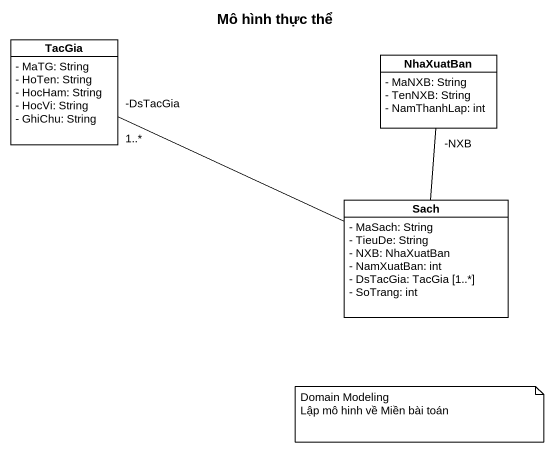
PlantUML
@startuml
title Mô hình thực thể
hide circle
hide empty members
skinparam classAttributeIconSize 0
class TacGia {
  - MaTG: String
  - HoTen: String
  - HocHam: String
  - HocVi: String
  - GhiChu: String
}
class NhaXuatBan {
  - MaNXB: String
  - TenNXB: String
  - NamThanhLap: int
}
class Sach {
  - MaSach: String
  - TieuDe: String
  - NXB: NhaXuatBan
  - NamXuatBan: int
  - DsTacGia: TacGia [1..*]
  - SoTrang: int
}
Sach -left- "-DsTacGia\n1..*" TacGia
Sach -up- "-NXB" NhaXuatBan
note as N1
  Domain Modeling
  Lập mô hinh về Miền bài toán
end note
@enduml
